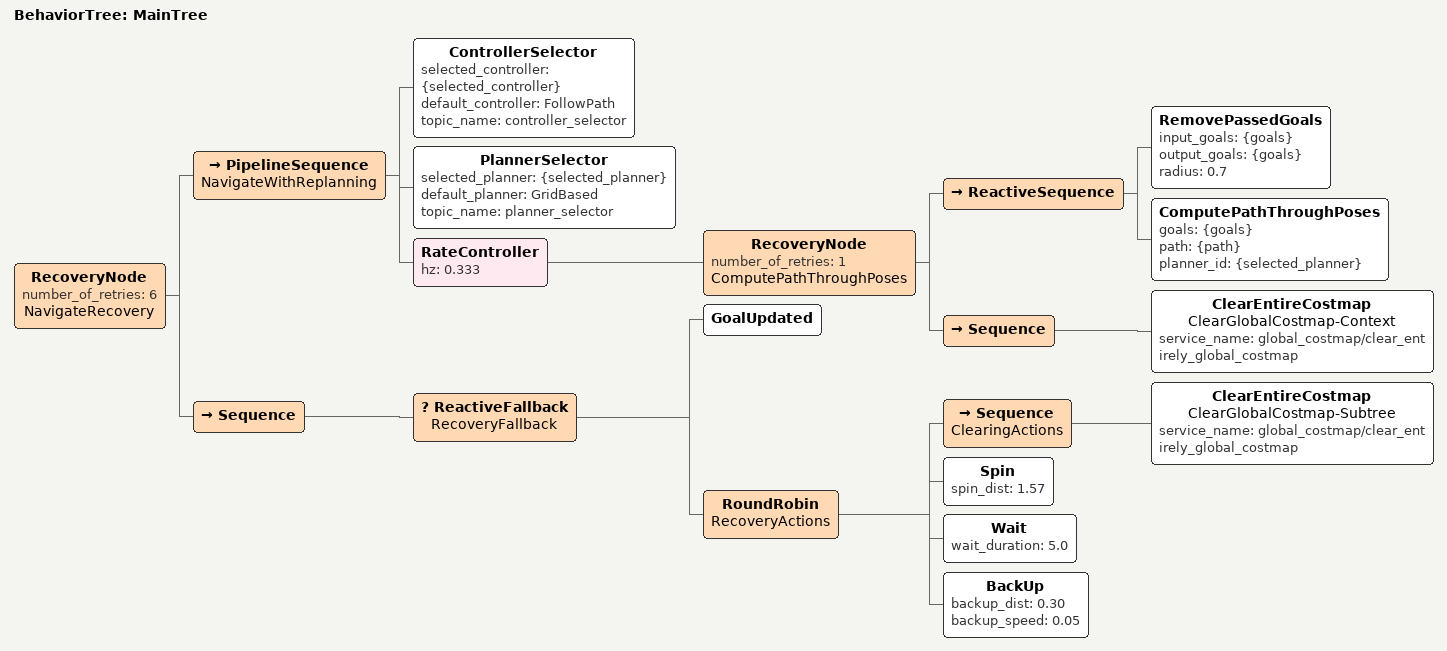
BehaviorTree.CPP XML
<root main_tree_to_execute="MainTree">
  <BehaviorTree ID="MainTree">
    <RecoveryNode number_of_retries="6" name="NavigateRecovery">
      <PipelineSequence name="NavigateWithReplanning">
        <ControllerSelector selected_controller="{selected_controller}" default_controller="FollowPath" topic_name="controller_selector"/>
        <PlannerSelector selected_planner="{selected_planner}" default_planner="GridBased" topic_name="planner_selector"/>
        <RateController hz="0.333">
          <RecoveryNode number_of_retries="1" name="ComputePathThroughPoses">
            <ReactiveSequence>
              <RemovePassedGoals input_goals="{goals}" output_goals="{goals}" radius="0.7"/>
              <ComputePathThroughPoses goals="{goals}" path="{path}" planner_id="{selected_planner}" />
            </ReactiveSequence>
            <Sequence>
              <ClearEntireCostmap name="ClearGlobalCostmap-Context" service_name="global_costmap/clear_entirely_global_costmap"/>
            </Sequence>
          </RecoveryNode>
        </RateController>
      </PipelineSequence>
      <Sequence>
        <ReactiveFallback name="RecoveryFallback">
          <GoalUpdated/>
          <RoundRobin name="RecoveryActions">
            <Sequence name="ClearingActions">
              <ClearEntireCostmap name="ClearGlobalCostmap-Subtree" service_name="global_costmap/clear_entirely_global_costmap"/>
            </Sequence>
            <Spin spin_dist="1.57"/>
            <Wait wait_duration="5.0"/>
            <BackUp backup_dist="0.30" backup_speed="0.05"/>
          </RoundRobin>
        </ReactiveFallback>
      </Sequence>
    </RecoveryNode>
  </BehaviorTree>
</root>
